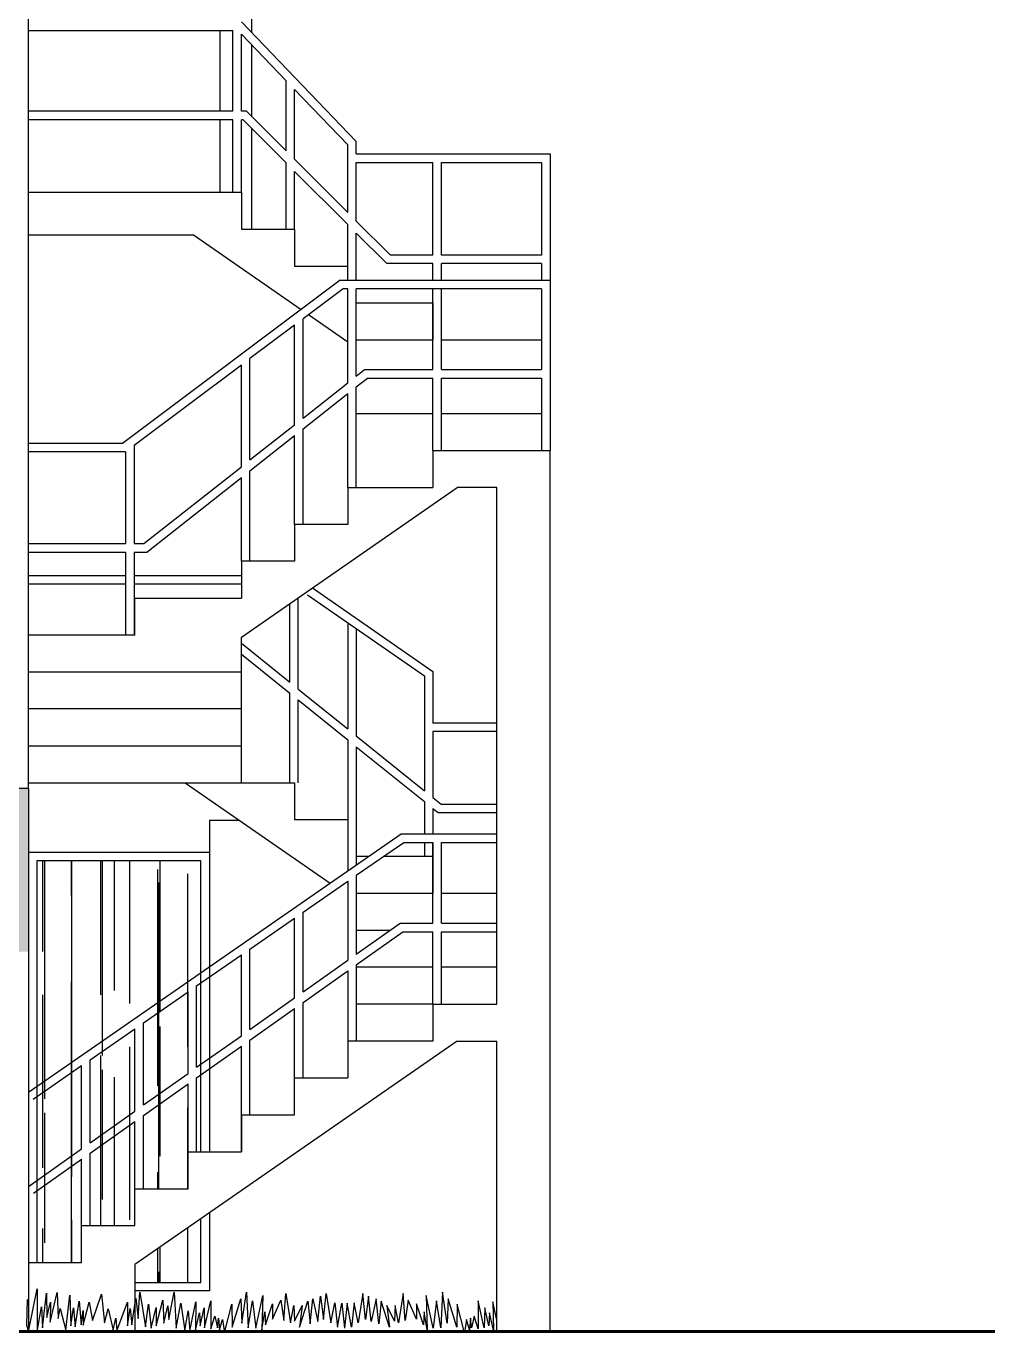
# Model space of a CAD drawing. Header units: millimetres. Extents: x -249630 to 95394, y -188036 to 109963.
# Drawn here: x -87783 to -82096, y -17371 to -9700 of the extents above; entities that cross this region are included whole.
import ezdxf

# ---------------------------------------------------------------- set-up
doc = ezdxf.new("R2010")
doc.units = ezdxf.units.MM
doc.linetypes.add('DASHED2', pattern=[9.525, 6.35, -3.175])
for name, color, linetype in [('02', 2, 'Continuous'), ('04', 4, 'Continuous'), ('05', 5, 'Continuous'), ('Layer11', 30, 'Continuous'), ('Layer2', 8, 'Continuous'), ('Layer3', 3, 'Continuous'), ('Layer5', 84, 'Continuous'), ('Layer8', 8, 'Continuous'), ('SOMBRA', 252, 'Continuous'), ('VEREDA', 1, 'Continuous')]:
    doc.layers.add(name, color=color, linetype=linetype)
doc.layers.add('MUROS', color=6, linetype='Continuous', lineweight=60)

msp = doc.modelspace()

# ---------------------------------------------------------------- hatches: boundary and pattern name
at = {"layer": 'SOMBRA'}
msp.add_hatch(color=252, dxfattribs=at).paths.add_polyline_path([(-87769.961, -14174.524), (-97457.461, -14174.524), (-96837.147, -15133.734), (-92144.961, -15133.734), (-92144.961, -15768.274), (-88082.461, -15768.274), (-88082.461, -15133.734), (-87769.961, -15133.734)])

# ---------------------------------------------------------------- linework, layer by layer
at = {"layer": '02'}
for p, q in [((-85844.961, -11324.524), (-85394.961, -11324.524)), ((-85844.961, -11541.191), (-85394.961, -11541.191)), ((-85344.961, -11541.191), (-84757.461, -11541.191)), ((-86849.035, -14141.191), (-85999.402, -14730.27)), ((-86519.961, -14141.191), (-86207.461, -14141.191)), ((-86207.461, -14141.191), (-86207.461, -14357.857)), ((-86207.461, -14357.857), (-85894.961, -14357.857))]:
    msp.add_line(p, q, dxfattribs=at)
for points in [[(-87769.961, -10674.524), (-86519.961, -10674.524)], [(-86519.961, -10674.524), (-86519.961, -10891.191), (-86207.461, -10891.191), (-86207.461, -11107.857), (-85894.961, -11107.857), (-85894.961, -11107.857)], [(-87769.961, -10924.524), (-86800.959, -10924.524), (-86168.623, -11362.944)], [(-86125.325, -11392.964), (-85894.961, -11552.682)], [(-85844.961, -11974.524), (-85394.961, -11974.524)], [(-85344.961, -11974.524), (-84757.461, -11974.524)], [(-85774.769, -14574.524), (-85844.961, -14574.524)], [(-85394.961, -14574.524), (-85687.015, -14574.524)], [(-85394.961, -14791.191), (-85844.961, -14791.191)], [(-85019.961, -14791.191), (-85344.961, -14791.191)], [(-85646.426, -15007.857), (-85844.961, -15007.857)], [(-85394.961, -15224.524), (-85844.961, -15224.524)], [(-85019.961, -15224.524), (-85344.961, -15224.524)], [(-85394.961, -15441.191), (-85844.961, -15441.191)]]:
    msp.add_lwpolyline(points, dxfattribs=at)
at = {"layer": '04'}
for points in [[(-87769.961, -14174.524), (-87769.961, -16862.024)], [(-87769.961, -16862.024), (-87769.961, -17362.024)]]:
    msp.add_lwpolyline(points, dxfattribs=at)
at = {"layer": '05'}
for p, q in [((-87769.961, -10674.524), (-87769.961, -7424.524)), ((-87769.961, -14174.524), (-87769.961, -10674.524)), ((-87769.961, -14174.524), (-91082.461, -14174.524))]:
    msp.add_line(p, q, dxfattribs=at)
at = {"layer": 'Layer11'}
for p, q in [((-85844.961, -10449.524), (-84707.461, -10449.524)), ((-85844.961, -10499.524), (-85394.961, -10499.524)), ((-85344.961, -10499.524), (-84757.461, -10499.524)), ((-84757.461, -10499.524), (-84757.461, -11043.647)), ((-84707.461, -10449.524), (-84707.461, -12191.191)), ((-84757.461, -11093.647), (-84757.461, -11191.191)), ((-85939.769, -11191.191), (-84707.461, -11191.191)), ((-84757.461, -11241.191), (-84757.461, -11716.191)), ((-85394.961, -11324.524), (-85394.961, -11541.191)), ((-84757.461, -11766.191), (-84757.461, -12191.191)), ((-85894.961, -13201.855), (-85894.961, -13825.376)), ((-85844.961, -13236.522), (-85844.961, -13865.652)), ((-85894.961, -13889.58), (-85894.961, -14657.857)), ((-85844.961, -13929.856), (-85844.961, -14623.191)), ((-85894.961, -14718.7), (-85894.961, -15183.765)), ((-85844.961, -14684.033), (-85844.961, -15148.376)), ((-85894.961, -15245.021), (-85894.961, -15657.857)), ((-85844.961, -15209.632), (-85844.961, -15657.857))]:
    msp.add_line(p, q, dxfattribs=at)
for points in [[(-87769.961, -9724.524), (-86569.961, -9724.524)], [(-86569.961, -10199.524), (-86569.961, -9724.524)], [(-85844.961, -10449.524), (-85844.961, -10376.524), (-86519.961, -9674.524)], [(-86257.461, -10019.663), (-86519.961, -9746.663)], [(-86519.961, -10199.524), (-86519.961, -9746.663)], [(-86257.461, -10431.427), (-86257.461, -10019.663)], [(-86207.461, -10481.427), (-86207.461, -10071.663)], [(-85894.961, -10793.927), (-85894.961, -10396.663), (-86207.461, -10071.663)], [(-86569.961, -10199.524), (-87769.961, -10199.524)], [(-86257.461, -10431.427), (-86489.364, -10199.524), (-86519.961, -10199.524)], [(-86569.961, -10249.524), (-87769.961, -10249.524)], [(-86569.961, -10674.524), (-86569.961, -10249.524)], [(-86519.961, -10674.524), (-86519.961, -10249.524)], [(-86257.461, -10502.137), (-86510.074, -10249.524), (-86519.961, -10249.524)], [(-86257.461, -10891.191), (-86257.461, -10502.137)], [(-85894.961, -10793.927), (-86207.461, -10481.427)], [(-85894.961, -10793.927), (-85894.961, -10449.524)], [(-85844.961, -10843.927), (-85844.961, -10499.524)], [(-85394.961, -11043.647), (-85394.961, -10499.524)], [(-85344.961, -11043.647), (-85344.961, -10499.524)], [(-86207.461, -10891.191), (-86207.461, -10552.137)], [(-85894.961, -10864.637), (-86207.461, -10552.137)], [(-85894.961, -11191.191), (-85894.961, -10864.637)], [(-85894.961, -11191.191), (-85894.961, -10864.637)], [(-85394.961, -11043.647), (-85645.24, -11043.647), (-85844.961, -10843.927)], [(-85844.961, -11191.191), (-85844.961, -10914.637)], [(-85394.961, -11093.647), (-85665.951, -11093.647), (-85844.961, -10914.637)], [(-84757.461, -11043.647), (-85344.961, -11043.647)], [(-85394.961, -11191.191), (-85394.961, -11093.647)], [(-85344.961, -11191.191), (-85344.961, -11093.647)], [(-84757.461, -11093.647), (-85344.961, -11093.647)], [(-85939.769, -11191.191), (-87216.711, -12149.524), (-87769.961, -12149.524)], [(-85894.961, -11241.191), (-85923.093, -11241.191), (-86157.461, -11417.081)], [(-85894.961, -11793.333), (-85894.961, -11241.191)], [(-84757.461, -11241.191), (-85844.961, -11241.191)], [(-85844.961, -11753.935), (-85844.961, -11241.191)], [(-85394.961, -11716.191), (-85394.961, -11241.191)], [(-85344.961, -11716.191), (-85344.961, -11241.191)], [(-85394.961, -11324.524), (-85394.961, -11541.191)], [(-86157.461, -12000.168), (-86157.461, -11417.081)], [(-86207.461, -11454.606), (-86469.961, -11651.61)], [(-86207.461, -12039.565), (-86207.461, -11454.606)], [(-86469.961, -12246.4), (-86469.961, -11651.61)], [(-86519.961, -11689.134), (-87150.036, -12162)], [(-86519.961, -12285.797), (-86519.961, -11689.134)], [(-85844.961, -11753.935), (-85797.058, -11716.191), (-85394.961, -11716.191)], [(-85344.961, -11716.191), (-84757.461, -11716.191)], [(-86157.461, -12000.168), (-85894.961, -11793.333)], [(-85844.961, -11817.592), (-85779.726, -11766.191), (-85394.961, -11766.191)], [(-85394.961, -12191.191), (-85394.961, -11766.191)], [(-85344.961, -12191.191), (-85344.961, -11766.191)], [(-85344.961, -11766.191), (-84757.461, -11766.191)], [(-86157.461, -12063.824), (-85894.961, -11856.989)], [(-85894.961, -12407.857), (-85894.961, -11856.989)], [(-85844.961, -12407.857), (-85844.961, -11817.592)], [(-86469.961, -12246.4), (-86207.461, -12039.565)], [(-86469.961, -12310.057), (-86207.461, -12103.221)], [(-86469.961, -12310.057), (-86207.461, -12103.221)], [(-86207.461, -12624.524), (-86207.461, -12103.221)], [(-86157.461, -12624.524), (-86157.461, -12063.824)], [(-87150.036, -12162), (-87150.036, -12737.024)], [(-87200.036, -12199.524), (-87769.961, -12199.524)], [(-87200.036, -12199.524), (-87200.036, -12737.024)], [(-87150.036, -12737.024), (-87092.624, -12737.024), (-86519.961, -12285.797)], [(-87150.036, -12787.024), (-87075.293, -12787.024), (-86519.961, -12349.454)], [(-87150.036, -12787.024), (-87075.293, -12787.024), (-86519.961, -12349.454)], [(-86519.961, -12841.191), (-86519.961, -12349.454)], [(-86469.961, -12841.191), (-86469.961, -12310.057)], [(-87769.961, -12737.024), (-87200.036, -12737.024)], [(-87769.961, -12787.024), (-87200.036, -12787.024)], [(-87769.961, -12787.024), (-87200.036, -12787.024)], [(-87200.036, -12787.024), (-87200.036, -13274.524)], [(-87150.036, -12787.024), (-87150.036, -13274.524)], [(-87769.961, -12924.524), (-87200.036, -12924.524)], [(-87150.036, -12924.524), (-86519.961, -12924.524)], [(-87769.961, -12974.524), (-87200.036, -12974.524)], [(-87150.036, -12974.524), (-86519.961, -12974.524)], [(-86131.38, -13037.937), (-85444.961, -13513.855), (-85444.961, -14187.862)], [(-86102.891, -12996.848), (-85394.961, -13487.679), (-85394.961, -13791.191)], [(-86235.74, -13550.869), (-86235.74, -13088.956)], [(-86185.74, -13591.145), (-86185.74, -13054.289)], [(-86519.961, -13321.922), (-86235.74, -13550.869)], [(-86519.961, -13386.126), (-86235.74, -13615.073)], [(-86235.74, -14141.191), (-86235.74, -13615.073)], [(-86185.74, -13591.145), (-85894.961, -13825.376)], [(-86185.74, -14141.191), (-86185.74, -13655.35)], [(-86185.74, -13655.35), (-85894.961, -13889.58)], [(-85019.961, -13791.191), (-85394.961, -13791.191)], [(-85844.961, -13865.652), (-85444.961, -14187.862)], [(-85019.961, -13841.191), (-85394.961, -13841.191)], [(-85394.961, -13841.191), (-85394.961, -14228.139)], [(-85844.961, -13929.856), (-85444.961, -14252.067)], [(-85444.961, -14252.067), (-85444.961, -14441.191)], [(-85394.961, -14228.139), (-85347.722, -14266.191), (-85019.961, -14266.191)], [(-85394.961, -14292.343), (-85365.356, -14316.191), (-85019.961, -14316.191)], [(-85394.961, -14292.343), (-85394.961, -14441.191)], [(-87769.961, -15957.857), (-85582.461, -14441.191), (-85019.961, -14441.191)], [(-85844.961, -14684.033), (-85566.823, -14491.191), (-85394.961, -14491.191)], [(-85444.961, -14491.191), (-85444.961, -14574.524)], [(-85394.961, -14491.191), (-85394.961, -14574.524)], [(-85394.961, -14966.191), (-85394.961, -14491.191)], [(-85344.961, -14491.191), (-85019.961, -14491.191)], [(-85344.961, -14966.191), (-85344.961, -14491.191)], [(-85394.961, -14574.524), (-85394.961, -14791.191)], [(-86157.461, -14900.7), (-85894.961, -14718.7)], [(-86469.961, -15117.366), (-86207.461, -14935.366)], [(-86207.461, -15404.945), (-86207.461, -14935.366)], [(-86157.461, -15369.556), (-86157.461, -14900.7)], [(-85844.961, -15148.376), (-85587.557, -14966.191), (-85394.961, -14966.191)], [(-85844.961, -15209.632), (-85571.652, -15016.191), (-85394.961, -15016.191)], [(-85394.961, -15441.191), (-85394.961, -15016.191)], [(-85344.961, -14966.191), (-85019.961, -14966.191)], [(-85344.961, -15441.191), (-85344.961, -15016.191)], [(-85344.961, -15016.191), (-85019.961, -15016.191)], [(-86782.461, -15334.033), (-86519.961, -15152.033)], [(-86519.961, -15626.126), (-86519.961, -15152.033)], [(-86469.961, -15590.737), (-86469.961, -15117.366)], [(-86157.461, -15369.556), (-85894.961, -15183.765)], [(-86157.461, -15430.813), (-85894.961, -15245.021)], [(-86782.461, -15811.917), (-86782.461, -15334.033)], [(-87094.961, -15550.7), (-86832.461, -15368.7)], [(-86832.461, -15847.306), (-86832.461, -15368.7)], [(-86469.961, -15590.737), (-86207.461, -15404.945)], [(-86469.961, -15651.993), (-86207.461, -15466.202)], [(-86207.461, -15874.524), (-86207.461, -15466.202)], [(-86157.461, -15874.524), (-86157.461, -15430.813)], [(-87094.961, -16033.098), (-87094.961, -15550.7)], [(-87407.461, -15767.366), (-87144.961, -15585.366)], [(-87144.961, -16068.487), (-87144.961, -15585.366)], [(-86782.461, -15811.917), (-86519.961, -15626.126)], [(-86782.461, -15873.174), (-86519.961, -15687.382)], [(-86519.961, -16091.191), (-86519.961, -15687.382)], [(-86469.961, -16091.191), (-86469.961, -15651.993)], [(-87741.472, -15998.947), (-87457.461, -15802.033)], [(-87457.461, -16289.667), (-87457.461, -15802.033)], [(-87407.461, -16254.278), (-87407.461, -15767.366)], [(-87094.961, -16033.098), (-86832.461, -15847.306)], [(-86782.461, -16307.857), (-86782.461, -15873.174)], [(-87094.961, -16094.355), (-86832.461, -15908.563)], [(-86832.461, -16307.857), (-86832.461, -15908.563)], [(-87407.461, -16254.278), (-87144.961, -16068.487)], [(-87094.961, -16524.524), (-87094.961, -16094.355)], [(-87407.461, -16315.535), (-87144.961, -16129.743)], [(-87144.961, -16524.524), (-87144.961, -16129.743)], [(-87769.961, -16510.848), (-87457.461, -16289.667)], [(-87407.461, -16741.191), (-87407.461, -16315.535)], [(-87741.075, -16551.66), (-87457.461, -16350.924)], [(-87457.461, -16741.191), (-87457.461, -16350.924)]]:
    msp.add_lwpolyline(points, dxfattribs=at)
at = {"layer": 'Layer2'}
for p, q in [((-87685.635, -15132.539), (-87685.635, -14599.524)), ((-87672.935, -15996.139), (-87672.935, -14599.524)), ((-87517.995, -14802.339), (-87517.995, -14599.524)), ((-87515.455, -16453.339), (-87515.455, -14599.524)), ((-87345.275, -15386.539), (-87345.275, -14599.524)), ((-87335.115, -15742.139), (-87335.115, -14599.524)), ((-87263.995, -15361.139), (-87263.995, -14599.524)), ((-87175.095, -15437.339), (-87175.095, -14599.524)), ((-87009.995, -15919.939), (-87009.995, -14649.939)), ((-86997.295, -15488.139), (-86997.295, -14599.524)), ((-87004.915, -16524.524), (-87004.915, -14726.139)), ((-86834.735, -15691.339), (-86834.735, -14675.339)), ((-87517.995, -16957.857), (-87517.995, -15310.339)), ((-87685.635, -16402.539), (-87685.635, -15386.539)), ((-86997.295, -16333.959), (-86997.295, -15571.959)), ((-87175.095, -16707.339), (-87175.095, -15691.339)), ((-87345.275, -16741.191), (-87345.275, -15742.139)), ((-87335.115, -16587.959), (-87335.115, -15825.959)), ((-87263.995, -16741.191), (-87263.995, -15869.139)), ((-87672.935, -16841.959), (-87672.935, -16079.959)), ((-86834.735, -16524.524), (-86834.735, -16046.939)), ((-87009.995, -16524.524), (-87009.995, -16427.939)), ((-86997.295, -16524.524), (-86997.295, -16524.459)), ((-87515.455, -16957.857), (-87515.455, -16707.339)), ((-87685.635, -16957.857), (-87685.635, -16758.139)), ((-86834.735, -17074.524), (-86834.735, -16754.259)), ((-87009.995, -17074.524), (-87009.995, -16875.773)), ((-86997.295, -17074.524), (-86997.295, -16866.968)), ((-87004.915, -17074.524), (-87004.915, -17012.139))]:
    msp.add_line(p, q, dxfattribs=at)
at = {"layer": 'Layer2', "color": 8}
msp.add_lwpolyline([(-87030.57, -17362.022), (-87152.285, -17362.022)], dxfattribs=at)
at = {"layer": 'Layer3'}
for p, q in [((-86457.461, -9739.524), (-86457.461, -9424.524)), ((-86644.961, -10199.524), (-86644.961, -9724.524)), ((-86457.461, -10231.427), (-86457.461, -9811.663)), ((-86644.961, -10674.524), (-86644.961, -10249.524)), ((-86457.461, -10891.191), (-86457.461, -10302.137)), ((-84707.461, -17362.024), (-84707.461, -12191.191)), ((-85019.961, -15441.191), (-85019.961, -12407.857)), ((-87769.961, -14141.191), (-86519.961, -14141.191)), ((-85019.961, -17362.024), (-85019.961, -15657.857))]:
    msp.add_line(p, q, dxfattribs=at)
for points in [[(-85394.961, -12191.191), (-84707.461, -12191.191)], [(-85394.961, -12191.191), (-85394.961, -12407.857)], [(-86519.961, -14141.191), (-86519.961, -13286.016), (-85253.386, -12407.857)], [(-85894.961, -12407.857), (-85894.961, -12624.524), (-86207.461, -12624.524), (-86207.461, -12841.191), (-86519.961, -12841.191), (-86519.961, -13057.857)], [(-85894.961, -12407.857), (-85394.961, -12407.857)], [(-85019.961, -12407.857), (-85253.386, -12407.857)], [(-87144.961, -13057.857), (-86519.961, -13057.857)], [(-87144.961, -13274.524), (-87144.961, -13057.857)], [(-87144.961, -13274.524), (-87769.961, -13274.524)], [(-85394.961, -15441.191), (-85394.961, -15657.857)], [(-85394.961, -15441.191), (-85019.961, -15441.191)], [(-85253.386, -15657.857), (-87144.961, -16969.349), (-87144.961, -17362.024)], [(-85394.961, -15657.857), (-85894.961, -15657.857)], [(-85894.961, -15657.857), (-85894.961, -15874.524)], [(-85253.386, -15657.857), (-85019.961, -15657.857)], [(-87769.961, -16957.857), (-87769.961, -16957.857), (-87769.961, -16957.857), (-87457.461, -16957.857), (-87457.461, -16741.191), (-87144.961, -16741.191), (-87144.961, -16524.524), (-86832.461, -16524.524), (-86832.461, -16307.857), (-86519.961, -16307.857), (-86519.961, -16091.191), (-86207.461, -16091.191), (-86207.461, -15874.524), (-85894.961, -15874.524)]]:
    msp.add_lwpolyline(points, dxfattribs=at)
at = {"layer": 'Layer5'}
for points in [[(-86519.961, -16091.191), (-86519.961, -16307.857)], [(-87776.501, -17174.524), (-87781.02, -17325.789), (-87769.961, -17362.024)], [(-87769.961, -17362.024), (-87718.839, -17112.706), (-87718.839, -17362.024), (-87694.07, -17218.196), (-87688.078, -17340.913), (-87664.11, -17137.381), (-87661.114, -17281.051), (-87640.143, -17191.258), (-87643.138, -17307.989), (-87601.195, -17134.388), (-87595.203, -17287.037), (-87583.219, -17227.175), (-87550.263, -17355.879), (-87526.296, -17149.354), (-87520.304, -17328.941), (-87505.324, -17224.182), (-87496.336, -17334.927), (-87472.369, -17185.271), (-87460.385, -17322.955), (-87448.401, -17239.147), (-87448.401, -17325.948), (-87412.449, -17191.258), (-87394.473, -17299.01), (-87340.546, -17143.368), (-87322.57, -17310.982), (-87301.599, -17230.168), (-87271.639, -17355.879), (-87256.659, -17284.044), (-87250.667, -17358.872), (-87187.752, -17191.258), (-87187.752, -17328.941), (-87172.772, -17227.175), (-87163.784, -17322.955), (-87139.816, -17167.313), (-87124.837, -17287.037), (-87115.848, -17131.395), (-87082.893, -17334.927), (-87064.917, -17203.23), (-87049.938, -17343.907), (-87019.978, -17221.189), (-87019.978, -17328.941), (-86981.03, -17179.285), (-86975.038, -17313.976), (-86951.071, -17212.21), (-86945.079, -17293.024), (-86915.119, -17131.395), (-86903.135, -17343.907), (-86876.171, -17197.244), (-86852.204, -17358.872), (-86831.232, -17242.141), (-86822.244, -17358.872), (-86786.293, -17188.264), (-86789.288, -17355.879), (-86765.321, -17254.113), (-86762.325, -17328.941), (-86738.357, -17224.182), (-86735.361, -17340.913), (-86699.41, -17182.278), (-86699.41, -17346.9), (-86675.442, -17272.072), (-86660.462, -17340.913), (-86654.47, -17284.044), (-86648.478, -17352.886), (-86630.502, -17293.024), (-86618.519, -17370.845), (-86576.575, -17203.23), (-86573.579, -17337.92), (-86522.648, -17170.306), (-86516.656, -17313.976), (-86489.692, -17131.395), (-86480.704, -17340.913), (-86453.74, -17182.278), (-86435.765, -17343.907), (-86393.821, -17152.347), (-86399.813, -17352.886), (-86381.837, -17248.127), (-86378.841, -17322.955), (-86336.898, -17200.237), (-86336.898, -17290.03), (-86288.962, -17179.285), (-86270.986, -17299.01), (-86259.003, -17140.375), (-86232.039, -17310.982), (-86211.067, -17209.216), (-86208.071, -17302.003), (-86163.132, -17209.216), (-86178.111, -17337.92), (-86130.176, -17185.271), (-86115.196, -17316.969), (-86100.217, -17170.306), (-86070.257, -17304.996), (-86055.277, -17155.34), (-86037.301, -17293.024), (-86022.321, -17140.375), (-85995.358, -17310.982), (-85971.39, -17194.251), (-85956.41, -17337.92), (-85929.447, -17197.244), (-85914.467, -17343.907)], [(-85019.961, -17295.891), (-85042.64, -17188.264), (-85039.645, -17355.879), (-85063.612, -17254.113), (-85066.608, -17328.941), (-85090.576, -17224.182), (-85093.572, -17340.913), (-85129.524, -17182.278), (-85129.524, -17346.9), (-85153.491, -17272.072), (-85168.471, -17340.913), (-85174.463, -17284.044), (-85180.455, -17352.886), (-85198.431, -17293.024), (-85210.414, -17370.845), (-85252.358, -17203.23), (-85255.354, -17337.92), (-85306.285, -17170.306), (-85312.278, -17313.976), (-85339.241, -17131.395), (-85348.229, -17340.913), (-85375.193, -17182.278), (-85393.168, -17343.907), (-85435.112, -17152.347), (-85429.12, -17352.886), (-85447.096, -17248.127), (-85450.092, -17322.955), (-85492.035, -17200.237), (-85492.035, -17290.03), (-85539.971, -17179.285), (-85557.947, -17299.01), (-85569.93, -17140.375), (-85596.894, -17310.982), (-85617.866, -17209.216), (-85620.862, -17302.003), (-85665.801, -17209.216), (-85650.822, -17337.92), (-85698.757, -17185.271), (-85713.737, -17316.969), (-85728.716, -17170.306), (-85758.676, -17304.996), (-85773.656, -17155.34), (-85791.632, -17293.024), (-85806.612, -17140.375), (-85833.575, -17310.982), (-85857.543, -17194.251), (-85872.523, -17337.92), (-85899.487, -17197.244), (-85914.467, -17343.907)]]:
    msp.add_lwpolyline(points, dxfattribs=at)
at = {"layer": 'Layer8', "linetype": 'DASHED2', "ltscale": 0.025}
for points in [[(-86519.961, -13491.191), (-87769.961, -13491.191)], [(-86519.961, -13707.857), (-87769.961, -13707.857)], [(-87769.961, -13924.524), (-86519.961, -13924.524)]]:
    msp.add_lwpolyline(points, dxfattribs=at)
at = {"layer": 'MUROS'}
for points in [[(-97269.961, -17362.024), (-84894.961, -17362.024)], [(-84894.961, -17362.024), (-82096.22, -17362.024)]]:
    msp.add_lwpolyline(points, dxfattribs=at)
at = {"layer": 'VEREDA'}
for p, q in [((-86707.461, -14362.024), (-86707.461, -16307.857)), ((-86707.461, -16666.016), (-86707.461, -17124.524))]:
    msp.add_line(p, q, dxfattribs=at)
for points in [[(-86530.526, -14362.024), (-86707.461, -14362.024)], [(-87769.961, -14549.524), (-86707.461, -14549.524)], [(-86757.461, -16307.857), (-86757.461, -14599.524), (-87719.961, -14599.524), (-87719.961, -16957.857)], [(-87144.961, -17074.524), (-86757.461, -17074.524), (-86757.461, -16700.682)], [(-86707.461, -17124.524), (-87144.961, -17124.524)]]:
    msp.add_lwpolyline(points, dxfattribs=at)

doc.saveas('drawing.dxf')
